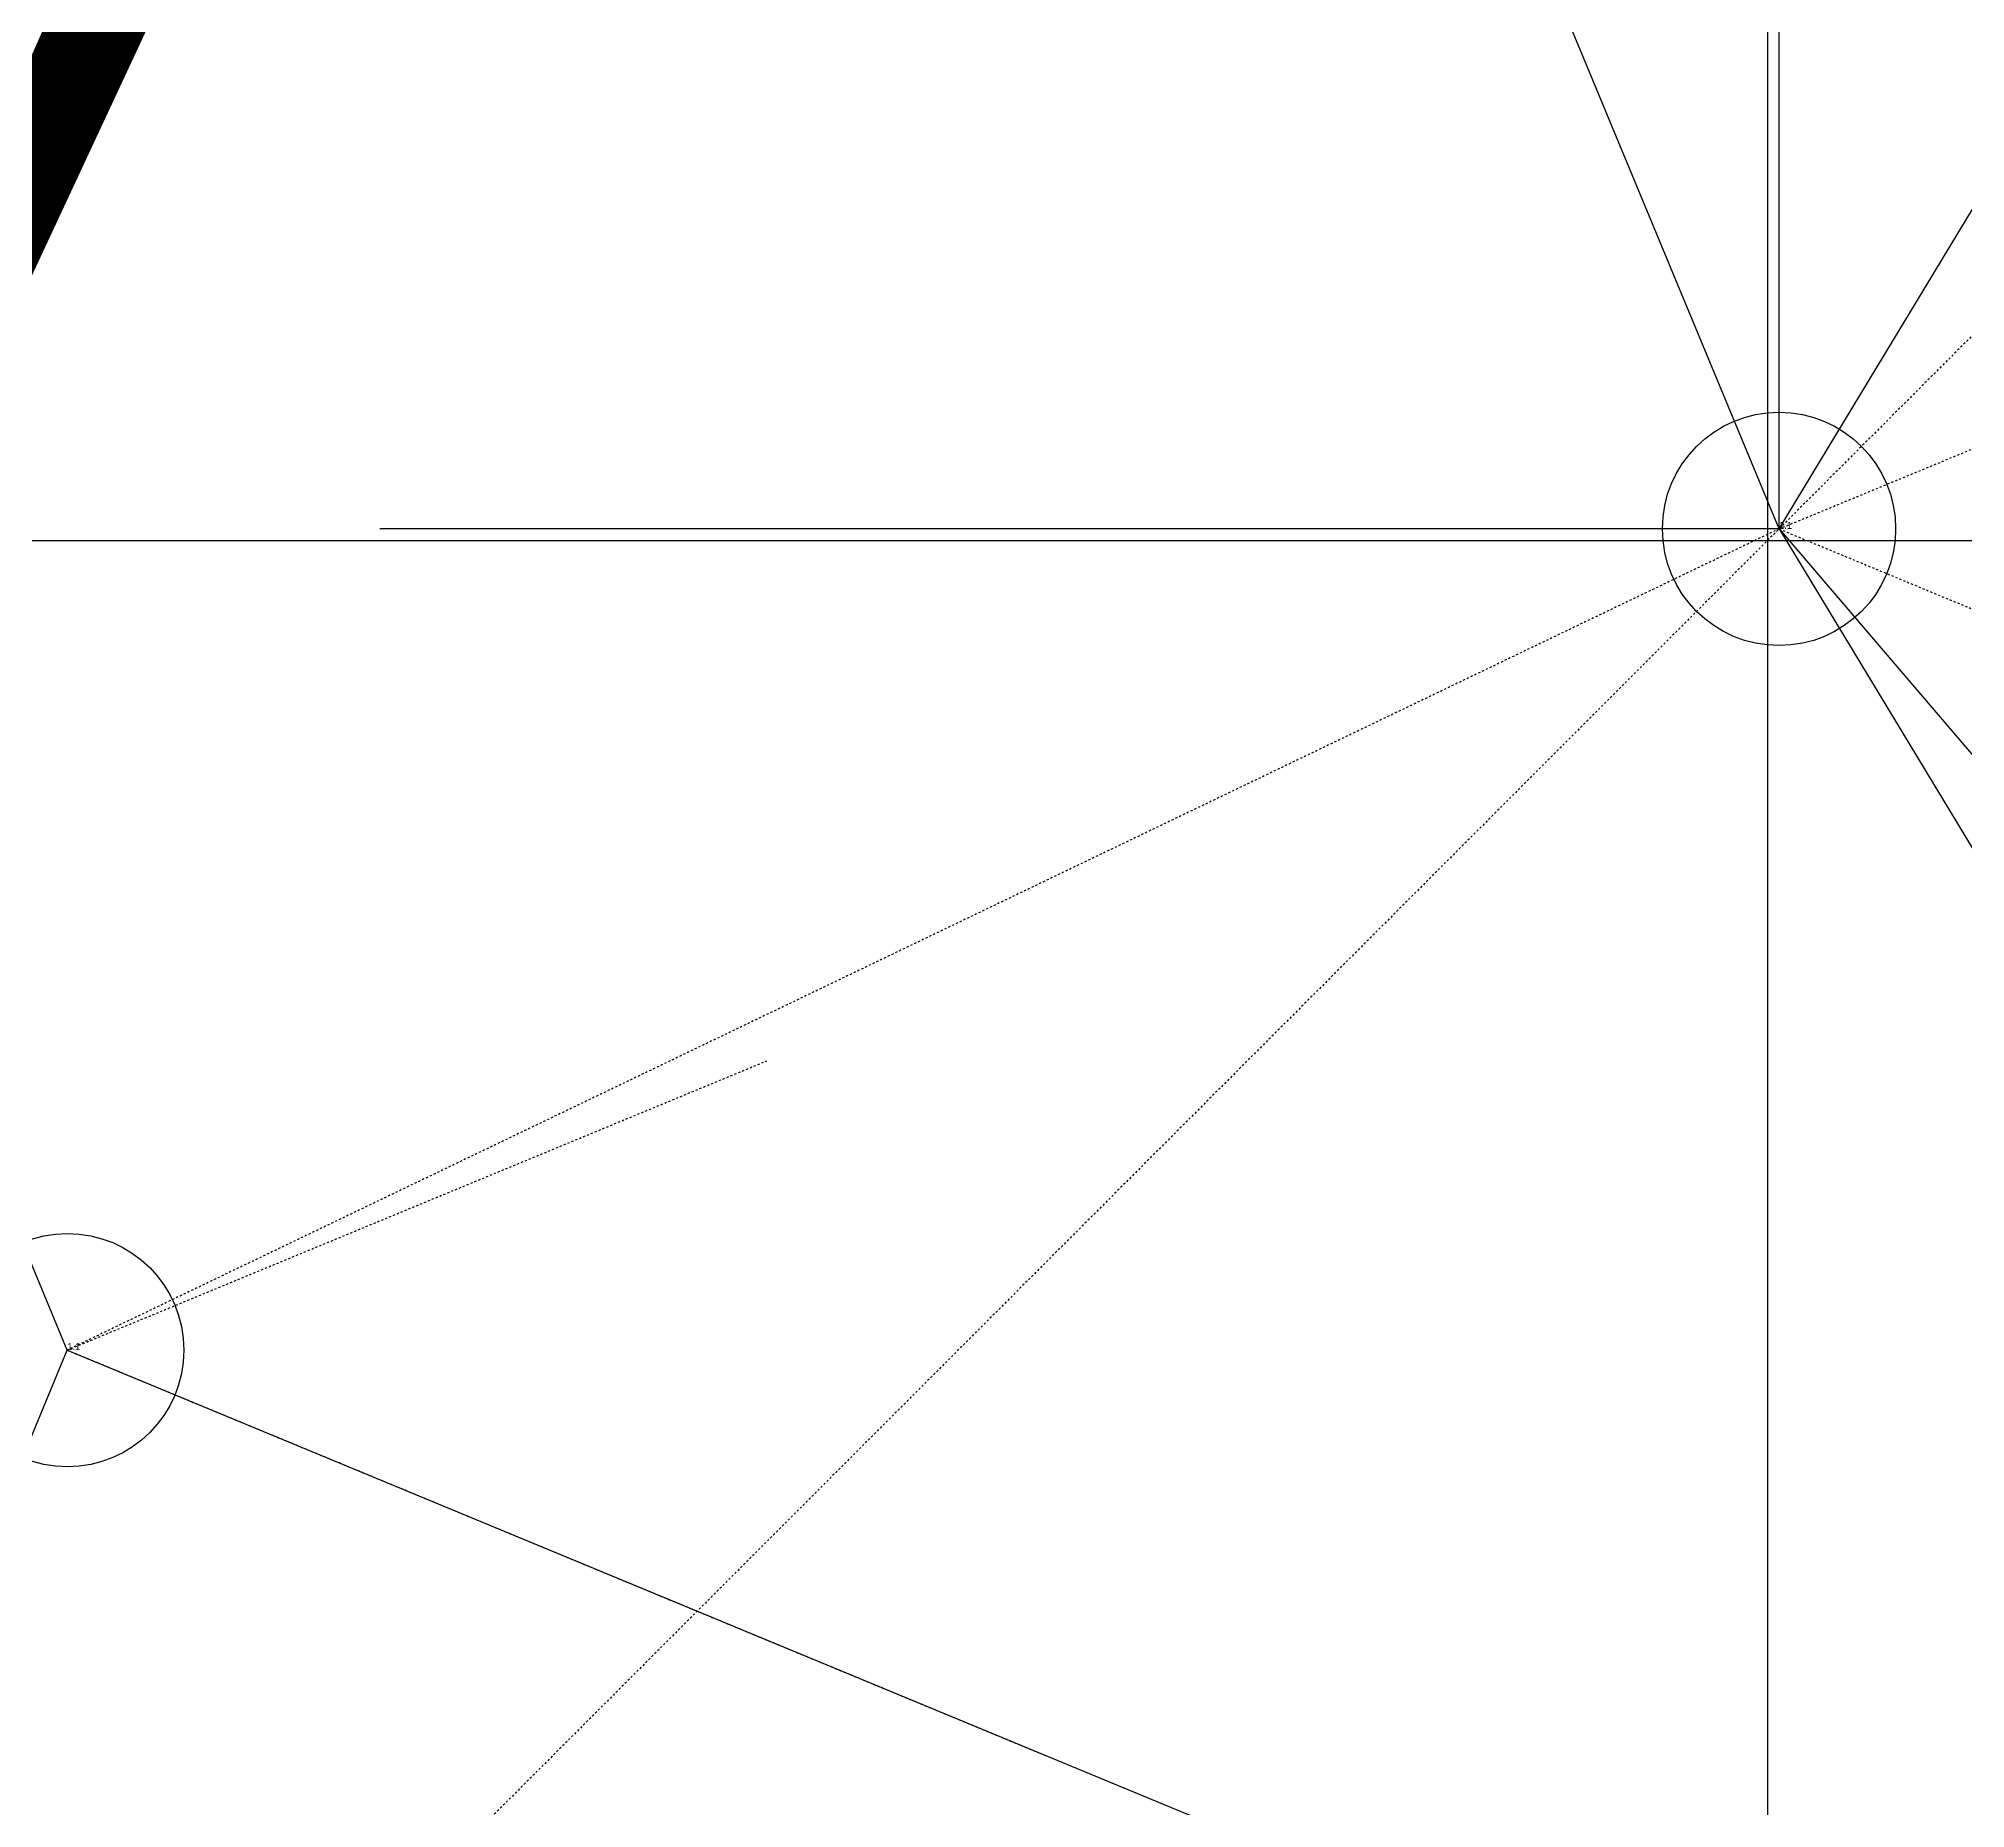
# Model space of a CAD drawing. Header units: millimetres. Extents: x -753 to 1333, y -1420 to 1087.
# Drawn here: x 86.2 to 361.6, y 152.2 to 405.1 of the extents above; entities that cross this region are included whole.
import ezdxf

# ---------------------------------------------------------------- set-up
doc = ezdxf.new("R2010")
doc.units = ezdxf.units.MM
doc.linetypes.add('DASH', pattern=[0.6, 0.3, -0.3])

msp = doc.modelspace()

# ---------------------------------------------------------------- linework, layer by layer
at = {"layer": 'Green', "color": 3}
for points in [[(420, 1086.67), (-753.33, -1420)], [(419.33, 1086), (-752.67, -1419.33)], [(418.67, 1085.33), (-752, -1418.67)], [(418, 1084.67), (-751.33, -1418)], [(417.33, 1084), (-750.67, -1417.33)], [(416.67, 1083.33), (-750, -1416.67)], [(416, 1082.67), (-749.33, -1416)], [(415.33, 1082), (-748.67, -1415.33)], [(414.67, 1081.33), (-748, -1414.67)], [(414, 1080.67), (-747.33, -1414)], [(413.33, 1080), (-746.67, -1413.33)], [(412.67, 1079.33), (-746, -1412.67)], [(412, 1078.67), (-745.33, -1412)], [(411.33, 1078), (-744.67, -1411.33)], [(410.67, 1077.33), (-744, -1410.67)], [(410, 1076.67), (-743.33, -1410)], [(409.33, 1076), (-742.67, -1409.33)], [(408.67, 1075.33), (-742, -1408.67)], [(408, 1074.67), (-741.33, -1408)], [(407.33, 1074), (-740.67, -1407.33)], [(406.67, 1073.33), (-740, -1406.67)], [(406, 1072.67), (-739.33, -1406)], [(405.33, 1072), (-738.67, -1405.33)], [(404.67, 1071.33), (-738, -1404.67)], [(404, 1070.67), (-737.33, -1404)], [(403.33, 1070), (-736.67, -1403.33)], [(402.67, 1069.33), (-736, -1402.67)], [(402, 1068.67), (-735.33, -1402)], [(401.33, 1068), (-734.67, -1401.33)], [(400.67, 1067.33), (-734, -1400.67)], [(400, 1066.67), (-733.33, -1400)], [(399.33, 1066), (-732.67, -1399.33)], [(398.67, 1065.33), (-732, -1398.67)], [(398, 1064.67), (-731.33, -1398)], [(397.33, 1064), (-730.67, -1397.33)], [(396.67, 1063.33), (-730, -1396.67)], [(396, 1062.67), (-729.33, -1396)], [(395.33, 1062), (-728.67, -1395.33)], [(394.67, 1061.33), (-728, -1394.67)], [(394, 1060.67), (-727.33, -1394)], [(393.33, 1060), (-726.67, -1393.33)], [(392.67, 1059.33), (-726, -1392.67)], [(392, 1058.67), (-725.33, -1392)], [(391.33, 1058), (-724.67, -1391.33)], [(390.67, 1057.33), (-724, -1390.67)], [(390, 1056.67), (-723.33, -1390)], [(389.33, 1056), (-722.67, -1389.33)], [(388.67, 1055.33), (-722, -1388.67)], [(388, 1054.67), (-721.33, -1388)], [(387.33, 1054), (-720.67, -1387.33)], [(386.67, 1053.33), (-720, -1386.67)], [(386, 1052.67), (-719.33, -1386)], [(385.33, 1052), (-718.67, -1385.33)], [(384.67, 1051.33), (-718, -1384.67)], [(384, 1050.67), (-717.33, -1384)], [(383.33, 1050), (-716.67, -1383.33)], [(382.67, 1049.33), (-716, -1382.67)], [(382, 1048.67), (-715.33, -1382)], [(381.33, 1048), (-714.67, -1381.33)], [(380.67, 1047.33), (-714, -1380.67)], [(380, 1046.67), (-713.33, -1380)], [(379.33, 1046), (-712.67, -1379.33)], [(378.67, 1045.33), (-712, -1378.67)], [(378, 1044.67), (-711.33, -1378)], [(377.33, 1044), (-710.67, -1377.33)], [(376.67, 1043.33), (-710, -1376.67)], [(376, 1042.67), (-709.33, -1376)], [(375.33, 1042), (-708.67, -1375.33)], [(374.67, 1041.33), (-708, -1374.67)], [(374, 1040.67), (-707.33, -1374)], [(373.33, 1040), (-706.67, -1373.33)], [(372.67, 1039.33), (-706, -1372.67)], [(372, 1038.67), (-705.33, -1372)], [(371.33, 1038), (-704.67, -1371.33)], [(370.67, 1037.33), (-704, -1370.67)], [(370, 1036.67), (-703.33, -1370)], [(369.33, 1036), (-702.67, -1369.33)], [(368.67, 1035.33), (-702, -1368.67)], [(368, 1034.67), (-701.33, -1368)], [(367.33, 1034), (-700.67, -1367.33)], [(366.67, 1033.33), (-700, -1366.67)], [(366, 1032.67), (-699.33, -1366)], [(365.33, 1032), (-698.67, -1365.33)], [(364.67, 1031.33), (-698, -1364.67)], [(364, 1030.67), (-697.33, -1364)], [(363.33, 1030), (-696.67, -1363.33)], [(362.67, 1029.33), (-696, -1362.67)]]:
    msp.add_lwpolyline(points, dxfattribs=at)
at = {"layer": 'Grid', "color": 255}
for p, q in [((333.33, 666.67), (333.33, -1000)), ((-666.67, 333.33), (1333.33, 333.33))]:
    msp.add_line(p, q, dxfattribs=at)
at = {"layer": 'LGray', "color": 255, "linetype": 'DASH'}
for p, q in [((668.33, 668.33), (0, 0)), ((335, 335), (90.33, 217.67)), ((335, 335), (90.33, 217.67)), ((335, 335), (90.33, 217.67)), ((335, 335), (90.33, 217.67)), ((335, 335), (90.33, 217.67)), ((335, 335), (90.33, 217.67))]:
    msp.add_line(p, q, dxfattribs=at)
at = {"layer": 'Shots', "color": 1}
for p, q in [((0, 0), (90.33, 217.67)), ((90.33, 217.67), (706.33, -37.33))]:
    msp.add_line(p, q, dxfattribs=at)
for centre in [(335, 335), (335, 335), (335, 335), (335, 335), (335, 335), (335, 335), (90.33, 217.67)]:
    msp.add_circle(centre, 16.67, dxfattribs=at)
at = {"layer": 'XSect', "color": 1}
for p, q in [((335, 335), (258.33, 519.67)), ((335, 335), (411.67, 461.67)), ((335, 335), (335, 461.67)), ((335, 335), (411.67, 461.67)), ((335, 335), (411.67, 461.67)), ((335, 335), (411.67, 461.67)), ((90.33, 217.67), (13.67, 402.33)), ((335, 335), (135, 335)), ((335, 335), (193.67, 335)), ((335, 335), (193.67, 335)), ((335, 335), (193.67, 335)), ((335, 335), (193.67, 335)), ((335, 335), (486.67, 157.67)), ((335, 335), (442.33, 157.67)), ((335, 335), (486.67, 157.67)), ((335, 335), (486.67, 157.67)), ((335, 335), (486.67, 157.67))]:
    msp.add_line(p, q, dxfattribs=at)
at = {"layer": 'XSect', "color": 1, "linetype": 'DASH'}
for p, q in [((335, 335), (435, 376.33)), ((335, 335), (475, 277)), ((90.33, 217.67), (190.33, 259)), ((90.33, 217.67), (230.33, 159.67))]:
    msp.add_line(p, q, dxfattribs=at)

# ---------------------------------------------------------------- texts
at = {"layer": 'Label'}
for p in [(335, 335), (335, 335), (335, 335), (335, 335), (335, 335), (335, 335), (90.33, 217.67)]:
    msp.add_text('1.1', height=1, dxfattribs=at).set_placement(p)

doc.saveas('drawing.dxf')
